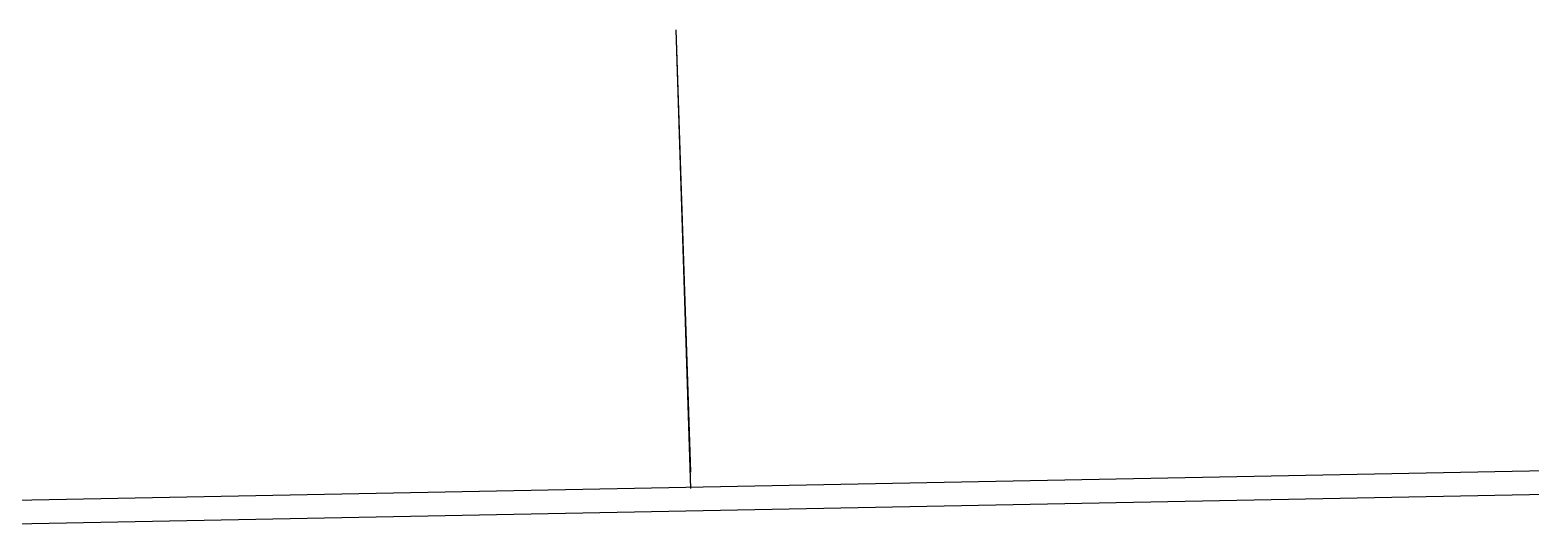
# Model space of a CAD drawing. Header units: millimetres. Extents: x 793 to 3159, y 750 to 2095.
# Drawn here: x 1239.52 to 1249.01, y 1076.63 to 1079.79 of the extents above; entities that cross this region are included whole.
import ezdxf

# ---------------------------------------------------------------- set-up
doc = ezdxf.new("R2010")
doc.units = ezdxf.units.MM
doc.linetypes.add('CONTINUA', pattern=[0])
for name, color, linetype in [('A-BANQUETA', 8, 'Continuous'), ('GUARNICIONES', 8, 'Continuous'), ('LINEAS DE PAVIEMENTOS', 9, 'Continuous')]:
    doc.layers.add(name, color=color, linetype=linetype)

msp = doc.modelspace()

# ---------------------------------------------------------------- linework, layer by layer
at = {"layer": 'A-BANQUETA', "linetype": 'CONTINUA', "ltscale": 0.5}
for p, q in [((1260.73337, 1077.22982, 299.917), (1237.51964, 1076.77584, 297.63758)), ((1260.72639, 1077.07963, 299.91599), (1237.57814, 1076.62711, 297.643))]:
    msp.add_line(p, q, dxfattribs=at)
at = {"layer": 'Defpoints'}
for p in [(1243.70086, 1076.99406, 294.753), (1243.70086, 1076.99406, 294.753), (1243.70086, 1076.99406, 294.753), (1243.70086, 1076.89077, 294.753)]:
    msp.add_line(p, (1243.60739, 1079.7925, 294.75301), dxfattribs=at)
at = {"layer": 'GUARNICIONES'}
msp.add_line((1260.72639, 1077.07963, 299.91599), (1237.57641, 1076.62706, 297.643), dxfattribs=at)
at = {"layer": 'LINEAS DE PAVIEMENTOS'}
msp.add_line((1260.73379, 1077.2298, 299.917), (1237.57348, 1076.77704, 297.643), dxfattribs=at)

doc.saveas('drawing.dxf')
